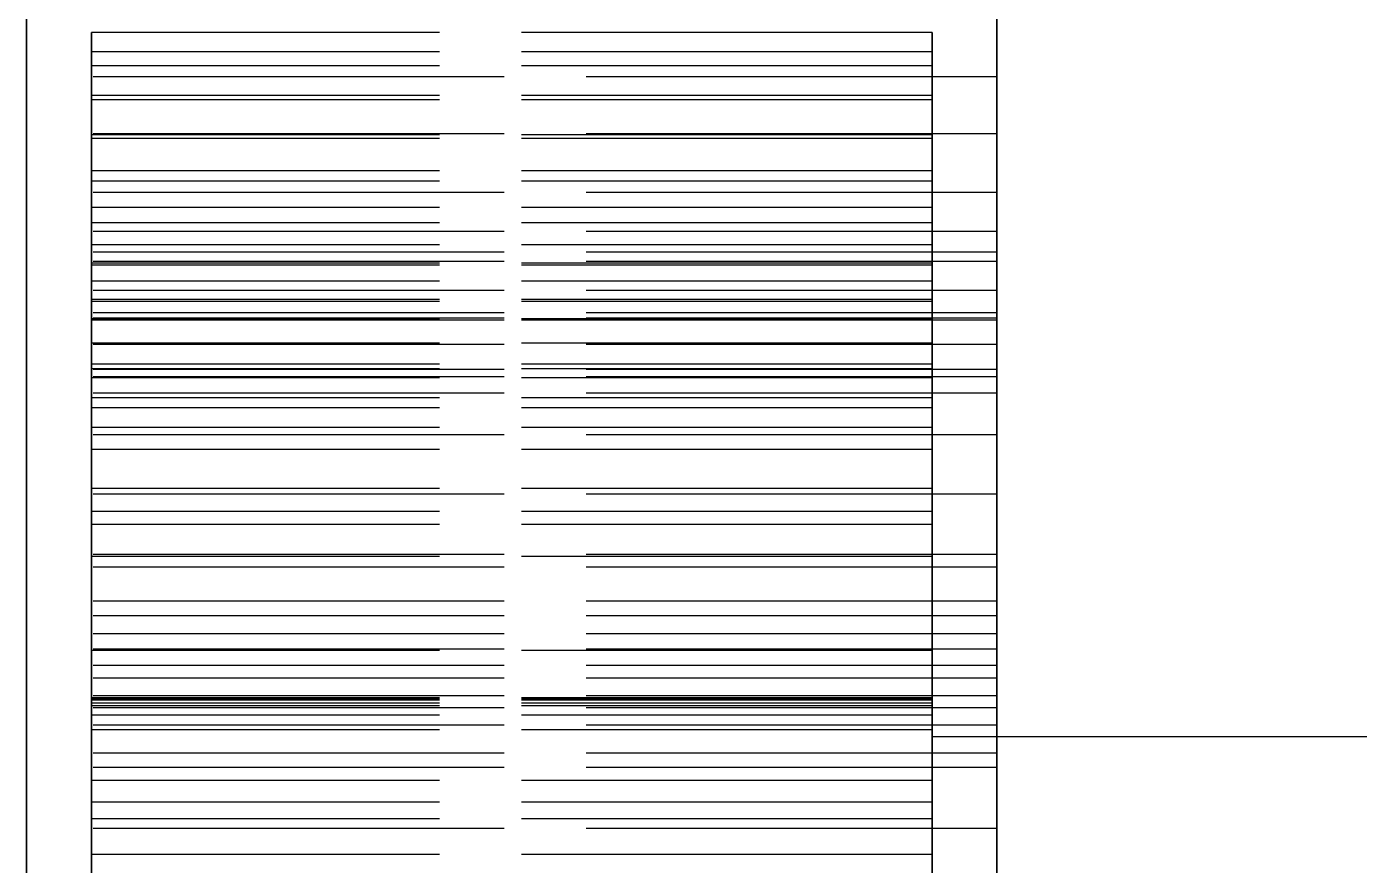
# Model space of a CAD drawing. Header units: millimetres. Extents: x -13 to 272, y -50 to 160.
# Drawn here: x 137.375 to 141.495, y -1.252 to 1.341 of the extents above; entities that cross this region are included whole.
import ezdxf

# ---------------------------------------------------------------- set-up
doc = ezdxf.new("R2010")
doc.units = ezdxf.units.MM
doc.linetypes.add('DASHED', pattern=[1.524, 1.27, -0.254])
doc.layers.add('HIDDEN', color=8, linetype='DASHED')
doc.layers.add('VISIBLE', color=7, linetype='CONTINUOUS')

msp = doc.modelspace()

# ---------------------------------------------------------------- linework, layer by layer
at = {"layer": 'HIDDEN'}
for points in [[(137.375, 7.66484), (137.375, 6.96643), (137.375, 6.26802), (137.375, 5.5696), (137.375, 4.87119), (137.375, 4.17278), (137.375, 3.47437), (137.375, 2.77595), (137.375, 2.07754), (137.375, 1.37913), (137.375, 0.68071), (137.375, -0.0177), (137.375, -0.71611), (137.375, -1.41452), (137.375, -2.11294), (137.375, -2.81135), (137.375, -3.50976), (137.375, -4.20817), (137.375, -4.90659), (137.375, -5.605)], [(137.375, 7.6331), (137.375, 6.87119), (137.375, 6.10929), (137.375, 5.34738), (137.375, 4.58548), (137.375, 3.82357), (137.375, 3.06167), (137.375, 2.29976), (137.375, 1.53786), (137.375, 0.77595), (137.375, 0.01405), (137.375, -0.74786), (137.375, -1.50976), (137.375, -2.27167), (137.375, -3.03357), (137.375, -3.79548), (137.375, -4.55738), (137.375, -5.31929), (137.375, -6.08119), (137.375, -6.8431), (137.375, -7.605)], [(137.375, 7.40492), (137.375, 6.62317), (137.375, 5.84143), (137.375, 5.05968), (137.375, 4.27794), (137.375, 3.49619), (137.375, 2.71444), (137.375, 1.9327), (137.375, 1.15095), (137.375, 0.36921), (137.375, -0.41254), (137.375, -1.19429), (137.375, -1.97603), (137.375, -2.75778), (137.375, -3.53952), (137.375, -4.32127), (137.375, -5.10302), (137.375, -5.88476), (137.375, -6.66651), (137.375, -7.44825), (137.375, -8.23)], [(140.375, 7.40492), (140.375, 6.62317), (140.375, 5.84143), (140.375, 5.05968), (140.375, 4.27794), (140.375, 3.49619), (140.375, 2.71444), (140.375, 1.9327), (140.375, 1.15095), (140.375, 0.36921), (140.375, -0.41254), (140.375, -1.19429), (140.375, -1.97603), (140.375, -2.75778), (140.375, -3.53952), (140.375, -4.32127), (140.375, -5.10302), (140.375, -5.88476), (140.375, -6.66651), (140.375, -7.44825), (140.375, -8.23)], [(137.375, -4.93833), (137.375, -4.55738), (137.375, -4.17643), (137.375, -3.79548), (137.375, -3.41452), (137.375, -3.03357), (137.375, -2.65262), (137.375, -2.27167), (137.375, -1.89071), (137.375, -1.50976), (137.375, -1.12881), (137.375, -0.74786), (137.375, -0.3669), (137.375, 0.01405), (137.375, 0.395), (137.375, 0.77595), (137.375, 1.1569), (137.375, 1.53786)], [(137.375, -5.605), (137.375, -5.25579), (137.375, -4.90659), (137.375, -4.55738), (137.375, -4.20817), (137.375, -3.85897), (137.375, -3.50976), (137.375, -3.16056), (137.375, -2.81135), (137.375, -2.46214), (137.375, -2.11294), (137.375, -1.76373), (137.375, -1.41452), (137.375, -1.06532), (137.375, -0.71611), (137.375, -0.3669), (137.375, -0.0177), (137.375, 0.33151), (137.375, 0.68071), (137.375, 1.02992), (137.375, 1.37913)], [(137.375, 1.35895), (137.375, 1.18592)], [(137.375, 1.18592), (137.375, 1.35895)], [(137.575, 1.26299), (137.575, 1.32213)], [(137.575, 1.32213), (137.575, 1.21966)], [(137.575, 1.21966), (137.575, 1.32213)], [(137.575, 1.32213), (137.575, 1.26299)], [(140.175, 1.32213), (137.575, 1.32213)], [(140.175, 1.32213), (137.575, 1.32213)], [(140.175, 1.26299), (140.175, 1.32213)], [(140.175, 1.32213), (140.175, 1.21966)], [(140.175, 1.21966), (140.175, 1.32213)], [(140.175, 1.32213), (140.175, 1.26299)], [(140.375, 1.35895), (140.375, 1.18592)], [(140.375, 1.18592), (140.375, 1.35895)], [(137.575, 1.12803), (137.575, 1.26299)], [(137.575, 1.26299), (137.575, 1.12803)], [(140.175, 1.26299), (137.575, 1.26299)], [(140.175, 1.26299), (137.575, 1.26299)], [(140.175, 1.12803), (140.175, 1.26299)], [(140.175, 1.26299), (140.175, 1.12803)], [(137.575, 1.21966), (137.575, 1.11403)], [(137.575, 1.11403), (137.575, 1.21966)], [(140.175, 1.21966), (137.575, 1.21966)], [(140.175, 1.21966), (137.575, 1.21966)], [(140.175, 1.21966), (140.175, 1.11403)], [(140.175, 1.11403), (140.175, 1.21966)], [(137.375, 1.18592), (137.375, 1.00889)], [(137.375, 1.00889), (137.375, 1.18592)], [(140.375, 1.18592), (137.375, 1.18592)], [(140.375, 1.18592), (137.375, 1.18592)], [(140.375, 1.18592), (140.375, 1.00889)], [(140.375, 1.00889), (140.375, 1.18592)], [(137.575, 0.99453), (137.575, 1.12803)], [(137.575, 1.12803), (137.575, 0.99453)], [(140.175, 1.12803), (137.575, 1.12803)], [(140.175, 1.12803), (137.575, 1.12803)], [(137.575, 1.11403), (137.575, 1.0056)], [(137.575, 1.0056), (137.575, 1.11403)], [(140.175, 1.11403), (137.575, 1.11403)], [(140.175, 1.11403), (137.575, 1.11403)], [(140.175, 0.99453), (140.175, 1.12803)], [(140.175, 1.12803), (140.175, 0.99453)], [(140.175, 1.11403), (140.175, 1.0056)], [(140.175, 1.0056), (140.175, 1.11403)], [(137.375, 1.00889), (137.375, 0.82809)], [(137.375, 0.82809), (137.375, 1.00889)], [(140.375, 1.00889), (137.375, 1.00889)], [(140.375, 1.00889), (137.375, 1.00889)], [(137.575, 1.0056), (137.575, 0.89469)], [(137.575, 0.89469), (137.575, 1.0056)], [(140.175, 1.0056), (137.575, 1.0056)], [(140.175, 1.0056), (137.575, 1.0056)], [(137.575, 0.8631), (137.575, 0.99453)], [(137.575, 0.99453), (137.575, 0.8631)], [(140.175, 0.99453), (137.575, 0.99453)], [(140.175, 0.99453), (137.575, 0.99453)], [(140.175, 1.0056), (140.175, 0.89469)], [(140.175, 0.89469), (140.175, 1.0056)], [(140.175, 0.8631), (140.175, 0.99453)], [(140.175, 0.99453), (140.175, 0.8631)], [(140.375, 1.00889), (140.375, 0.82809)], [(140.375, 0.82809), (140.375, 1.00889)], [(137.575, 0.89469), (137.575, 0.78155)], [(137.575, 0.78155), (137.575, 0.89469)], [(140.175, 0.89469), (137.575, 0.89469)], [(140.175, 0.89469), (137.575, 0.89469)], [(140.175, 0.89469), (140.175, 0.78155)], [(140.175, 0.78155), (140.175, 0.89469)], [(137.375, 0.82809), (137.375, 0.64373)], [(137.375, 0.64373), (137.375, 0.82809)], [(140.375, 0.82809), (137.375, 0.82809)], [(140.375, 0.82809), (137.375, 0.82809)], [(137.575, 0.73447), (137.575, 0.8631)], [(137.575, 0.8631), (137.575, 0.73447)], [(140.175, 0.8631), (137.575, 0.8631)], [(140.175, 0.8631), (137.575, 0.8631)], [(140.175, 0.73447), (140.175, 0.8631)], [(140.175, 0.8631), (140.175, 0.73447)], [(140.375, 0.82809), (140.375, 0.64373)], [(140.375, 0.64373), (140.375, 0.82809)], [(137.575, 0.78155), (137.575, 0.666)], [(137.575, 0.666), (137.575, 0.78155)], [(140.175, 0.78155), (137.575, 0.78155)], [(140.175, 0.78155), (137.575, 0.78155)], [(140.175, 0.78155), (140.175, 0.666)], [(140.175, 0.666), (140.175, 0.78155)], [(137.375, 0.61398), (137.375, 0.70761)], [(137.375, 0.70761), (137.375, 0.43272)], [(137.375, 0.43272), (137.375, 0.70761)], [(137.375, 0.70761), (137.375, 0.61398)], [(140.375, 0.70761), (137.375, 0.70761)], [(140.375, 0.70761), (137.375, 0.70761)], [(137.575, 0.60963), (137.575, 0.73447)], [(137.575, 0.73447), (137.575, 0.60963)], [(140.175, 0.73447), (137.575, 0.73447)], [(140.175, 0.73447), (137.575, 0.73447)], [(140.175, 0.60963), (140.175, 0.73447)], [(140.175, 0.73447), (140.175, 0.60963)], [(140.375, 0.61398), (140.375, 0.70761)], [(140.375, 0.70761), (140.375, 0.43272)], [(140.375, 0.43272), (140.375, 0.70761)], [(140.375, 0.70761), (140.375, 0.61398)], [(137.575, 0.666), (137.575, 0.25433)], [(137.575, 0.25433), (137.575, 0.666)], [(140.175, 0.666), (137.575, 0.666)], [(140.175, 0.666), (137.575, 0.666)], [(140.175, 0.666), (140.175, 0.25433)], [(140.175, 0.25433), (140.175, 0.666)], [(137.375, 0.64373), (137.375, 0.45596)], [(137.375, 0.45596), (137.375, 0.64373)], [(140.375, 0.64373), (137.375, 0.64373)], [(140.375, 0.64373), (137.375, 0.64373)], [(140.375, 0.64373), (140.375, 0.45596)], [(140.375, 0.45596), (140.375, 0.64373)], [(137.375, 0.52467), (137.375, 0.61398)], [(137.375, 0.61398), (137.375, 0.52467)], [(140.375, 0.61398), (137.375, 0.61398)], [(140.375, 0.61398), (137.375, 0.61398)], [(137.575, 0.49084), (137.575, 0.60963)], [(137.575, 0.60963), (137.575, 0.49084)], [(140.175, 0.60963), (137.575, 0.60963)], [(140.175, 0.60963), (137.575, 0.60963)], [(137.575, 0.43774), (137.575, 0.60346)], [(137.575, 0.60346), (137.575, 0.55377)], [(137.575, 0.55377), (137.575, 0.60346)], [(137.575, 0.60346), (137.575, 0.43774)], [(140.175, 0.60346), (137.575, 0.60346)], [(140.175, 0.60346), (137.575, 0.60346)], [(140.175, 0.49084), (140.175, 0.60963)], [(140.175, 0.60963), (140.175, 0.49084)], [(140.175, 0.43774), (140.175, 0.60346)], [(140.175, 0.60346), (140.175, 0.55377)], [(140.175, 0.55377), (140.175, 0.60346)], [(140.175, 0.60346), (140.175, 0.43774)], [(140.375, 0.52467), (140.375, 0.61398)], [(140.375, 0.61398), (140.375, 0.52467)], [(137.575, 0.55377), (137.575, 0.49693)], [(137.575, 0.49693), (137.575, 0.55377)], [(140.175, 0.55377), (137.575, 0.55377)], [(140.175, 0.55377), (137.575, 0.55377)], [(140.175, 0.55377), (140.175, 0.49693)], [(140.175, 0.49693), (140.175, 0.55377)], [(137.375, 0.43947), (137.375, 0.52467)], [(137.375, 0.52467), (137.375, 0.43947)], [(140.375, 0.52467), (137.375, 0.52467)], [(140.375, 0.52467), (137.375, 0.52467)], [(137.575, 0.49693), (137.575, 0.43297)], [(137.575, 0.43297), (137.575, 0.49693)], [(140.175, 0.49693), (137.575, 0.49693)], [(140.175, 0.49693), (137.575, 0.49693)], [(140.175, 0.49693), (140.175, 0.43297)], [(140.175, 0.43297), (140.175, 0.49693)], [(140.375, 0.43947), (140.375, 0.52467)], [(140.375, 0.52467), (140.375, 0.43947)], [(137.375, 0.45596), (137.375, 0.20699)], [(137.375, 0.20699), (137.375, 0.45596)], [(140.375, 0.45596), (137.375, 0.45596)], [(140.375, 0.45596), (137.375, 0.45596)], [(137.575, 0.10121), (137.575, 0.49084)], [(137.575, 0.49084), (137.575, 0.10121)], [(140.175, 0.49084), (137.575, 0.49084)], [(140.175, 0.49084), (137.575, 0.49084)], [(140.175, 0.10121), (140.175, 0.49084)], [(140.175, 0.49084), (140.175, 0.10121)], [(140.375, 0.45596), (140.375, 0.20699)], [(140.375, 0.20699), (140.375, 0.45596)], [(137.375, 0.35821), (137.375, 0.43947)], [(137.375, 0.43947), (137.375, 0.35821)], [(140.375, 0.43947), (137.375, 0.43947)], [(140.375, 0.43947), (137.375, 0.43947)], [(137.375, 0.43272), (137.375, 0.25745)], [(137.375, 0.25745), (137.375, 0.43272)], [(140.375, 0.43272), (137.375, 0.43272)], [(140.375, 0.43272), (137.375, 0.43272)], [(137.575, 0.29702), (137.575, 0.43774)], [(137.575, 0.43774), (137.575, 0.29702)], [(140.175, 0.43774), (137.575, 0.43774)], [(140.175, 0.43774), (137.575, 0.43774)], [(137.575, 0.43297), (137.575, 0.36176)], [(137.575, 0.36176), (137.575, 0.43297)], [(140.175, 0.43297), (137.575, 0.43297)], [(140.175, 0.43297), (137.575, 0.43297)], [(140.175, 0.29702), (140.175, 0.43774)], [(140.175, 0.43774), (140.175, 0.29702)], [(140.175, 0.43297), (140.175, 0.36176)], [(140.175, 0.36176), (140.175, 0.43297)], [(140.375, 0.35821), (140.375, 0.43947)], [(140.375, 0.43947), (140.375, 0.35821)], [(140.375, 0.43272), (140.375, 0.25745)], [(140.375, 0.25745), (140.375, 0.43272)], [(137.375, 0.28075), (137.375, 0.35821)], [(137.375, 0.35821), (137.375, 0.28075)], [(140.375, 0.35821), (137.375, 0.35821)], [(140.375, 0.35821), (137.375, 0.35821)], [(137.575, 0.36176), (137.575, 0.28272)], [(137.575, 0.28272), (137.575, 0.36176)], [(140.175, 0.36176), (137.575, 0.36176)], [(140.175, 0.36176), (137.575, 0.36176)], [(140.175, 0.36176), (140.175, 0.28272)], [(140.175, 0.28272), (140.175, 0.36176)], [(140.375, 0.28075), (140.375, 0.35821)], [(140.375, 0.35821), (140.375, 0.28075)], [(137.575, 0.16209), (137.575, 0.29702)], [(137.575, 0.29702), (137.575, 0.16209)], [(140.175, 0.29702), (137.575, 0.29702)], [(140.175, 0.29702), (137.575, 0.29702)], [(140.175, 0.16209), (140.175, 0.29702)], [(140.175, 0.29702), (140.175, 0.16209)], [(137.375, 0.20699), (137.375, 0.28075)], [(137.375, 0.28075), (137.375, 0.20699)], [(140.375, 0.28075), (137.375, 0.28075)], [(140.375, 0.28075), (137.375, 0.28075)], [(137.375, 0.25745), (137.375, 0.07819)], [(137.375, 0.07819), (137.375, 0.25745)], [(140.375, 0.25745), (137.375, 0.25745)], [(140.375, 0.25745), (137.375, 0.25745)], [(137.575, 0.28272), (137.575, 0.19331)], [(137.575, 0.19331), (137.575, 0.28272)], [(140.175, 0.28272), (137.575, 0.28272)], [(140.175, 0.28272), (137.575, 0.28272)], [(140.175, 0.25433), (137.575, 0.25433)], [(140.175, 0.25433), (137.575, 0.25433)], [(140.175, 0.28272), (140.175, 0.19331)], [(140.175, 0.19331), (140.175, 0.28272)], [(140.375, 0.20699), (140.375, 0.28075)], [(140.375, 0.28075), (140.375, 0.20699)], [(140.375, 0.25745), (140.375, 0.07819)], [(140.375, 0.07819), (140.375, 0.25745)], [(140.375, 0.20699), (137.375, 0.20699)], [(140.375, 0.20699), (137.375, 0.20699)], [(137.575, 0.19331), (137.575, -0.15887)], [(137.575, -0.15887), (137.575, 0.19331)], [(140.175, 0.19331), (137.575, 0.19331)], [(140.175, 0.19331), (137.575, 0.19331)], [(140.175, 0.19331), (140.175, -0.15887)], [(140.175, -0.15887), (140.175, 0.19331)], [(137.575, 0.0337), (137.575, 0.16209)], [(137.575, 0.16209), (137.575, 0.0337)], [(140.175, 0.16209), (137.575, 0.16209)], [(140.175, 0.16209), (137.575, 0.16209)], [(140.175, 0.0337), (140.175, 0.16209)], [(140.175, 0.16209), (140.175, 0.0337)], [(137.575, -0.15887), (137.575, 0.10121)], [(137.575, 0.10121), (137.575, -0.15887)], [(140.175, 0.10121), (137.575, 0.10121)], [(140.175, 0.10121), (137.575, 0.10121)], [(140.175, -0.15887), (140.175, 0.10121)], [(140.175, 0.10121), (140.175, -0.15887)], [(137.375, 0.07819), (137.375, -0.10479)], [(137.375, -0.10479), (137.375, 0.07819)], [(140.375, 0.07819), (137.375, 0.07819)], [(140.375, 0.07819), (137.375, 0.07819)], [(140.375, 0.07819), (140.375, -0.10479)], [(140.375, -0.10479), (140.375, 0.07819)], [(137.575, -0.08718), (137.575, 0.0337)], [(137.575, 0.0337), (137.575, -0.08718)], [(140.175, 0.0337), (137.575, 0.0337)], [(140.175, 0.0337), (137.575, 0.0337)], [(140.175, -0.08718), (140.175, 0.0337)], [(140.175, 0.0337), (140.175, -0.08718)], [(137.375, -0.10479), (137.375, -0.29126)], [(137.375, -0.29126), (137.375, -0.10479)], [(140.375, -0.10479), (137.375, -0.10479)], [(140.375, -0.10479), (137.375, -0.10479)], [(137.575, -0.19899), (137.575, -0.08718)], [(137.575, -0.08718), (137.575, -0.19899)], [(140.175, -0.08718), (137.575, -0.08718)], [(140.175, -0.08718), (137.575, -0.08718)], [(140.175, -0.19899), (140.175, -0.08718)], [(140.175, -0.08718), (140.175, -0.19899)], [(140.375, -0.10479), (140.375, -0.29126)], [(140.375, -0.29126), (140.375, -0.10479)], [(140.175, -0.15887), (137.575, -0.15887)], [(140.175, -0.15887), (137.575, -0.15887)], [(137.575, -0.2975), (137.575, -0.19899)], [(137.575, -0.19899), (137.575, -0.2975)], [(140.175, -0.19899), (137.575, -0.19899)], [(140.175, -0.19899), (137.575, -0.19899)], [(140.175, -0.2975), (140.175, -0.19899)], [(140.175, -0.19899), (140.175, -0.2975)], [(137.375, -0.29126), (137.375, -0.48103)], [(137.375, -0.48103), (137.375, -0.29126)], [(140.375, -0.29126), (137.375, -0.29126)], [(140.375, -0.29126), (137.375, -0.29126)], [(137.575, -0.58791), (137.575, -0.2975)], [(137.575, -0.2975), (137.575, -0.58791)], [(140.175, -0.2975), (137.575, -0.2975)], [(140.175, -0.2975), (137.575, -0.2975)], [(140.175, -0.58791), (140.175, -0.2975)], [(140.175, -0.2975), (140.175, -0.58791)], [(140.375, -0.29126), (140.375, -0.48103)], [(140.375, -0.48103), (140.375, -0.29126)], [(137.375, -0.43552), (137.375, -0.33011)], [(137.375, -0.33011), (137.375, -0.58448)], [(137.375, -0.58448), (137.375, -0.33011)], [(137.375, -0.33011), (137.375, -0.43552)], [(140.375, -0.33011), (137.375, -0.33011)], [(140.375, -0.33011), (137.375, -0.33011)], [(140.375, -0.43552), (140.375, -0.33011)], [(140.375, -0.33011), (140.375, -0.58448)], [(140.375, -0.58448), (140.375, -0.33011)], [(140.375, -0.33011), (140.375, -0.43552)], [(137.375, -0.5369), (137.375, -0.43552)], [(137.375, -0.43552), (137.375, -0.5369)], [(140.375, -0.43552), (137.375, -0.43552)], [(140.375, -0.43552), (137.375, -0.43552)], [(140.375, -0.5369), (140.375, -0.43552)], [(140.375, -0.43552), (140.375, -0.5369)], [(137.375, -0.48103), (137.375, -0.67395)], [(137.375, -0.67395), (137.375, -0.48103)], [(140.375, -0.48103), (137.375, -0.48103)], [(140.375, -0.48103), (137.375, -0.48103)], [(140.375, -0.48103), (140.375, -0.67395)], [(140.375, -0.67395), (140.375, -0.48103)], [(137.375, -0.63446), (137.375, -0.5369)], [(137.375, -0.5369), (137.375, -0.63446)], [(140.375, -0.5369), (137.375, -0.5369)], [(140.375, -0.5369), (137.375, -0.5369)], [(140.375, -0.63446), (140.375, -0.5369)], [(140.375, -0.5369), (140.375, -0.63446)], [(137.375, -0.58448), (137.375, -0.76543)], [(137.375, -0.76543), (137.375, -0.58448)], [(140.375, -0.58448), (137.375, -0.58448)], [(140.375, -0.58448), (137.375, -0.58448)], [(137.575, -1.05656), (137.575, -0.58791)], [(137.575, -0.58791), (137.575, -1.05656)], [(140.175, -0.58791), (137.575, -0.58791)], [(140.175, -0.58791), (137.575, -0.58791)], [(140.175, -1.05656), (140.175, -0.58791)], [(140.175, -0.58791), (140.175, -1.05656)], [(140.375, -0.58448), (140.375, -0.76543)], [(140.375, -0.76543), (140.375, -0.58448)], [(137.375, -0.72835), (137.375, -0.63446)], [(137.375, -0.63446), (137.375, -0.72835)], [(140.375, -0.63446), (137.375, -0.63446)], [(140.375, -0.63446), (137.375, -0.63446)], [(140.375, -0.72835), (140.375, -0.63446)], [(140.375, -0.63446), (140.375, -0.72835)], [(137.375, -0.67395), (137.375, -0.90554)], [(137.375, -0.90554), (137.375, -0.67395)], [(140.375, -0.67395), (137.375, -0.67395)], [(140.375, -0.67395), (137.375, -0.67395)], [(140.375, -0.67395), (140.375, -0.90554)], [(140.375, -0.90554), (140.375, -0.67395)], [(137.375, -0.81868), (137.375, -0.72835)], [(137.375, -0.72835), (137.375, -0.81868)], [(140.375, -0.72835), (137.375, -0.72835)], [(140.375, -0.72835), (137.375, -0.72835)], [(137.575, -0.73775), (137.575, -0.73454)], [(137.575, -0.73454), (137.575, -0.74136)], [(137.575, -0.74136), (137.575, -0.73454)], [(137.575, -0.73454), (137.575, -0.73775)], [(140.175, -0.73454), (137.575, -0.73454)], [(140.175, -0.73454), (137.575, -0.73454)], [(137.575, -0.75069), (137.575, -0.73775)], [(137.575, -0.73775), (137.575, -0.75069)], [(140.175, -0.73775), (137.575, -0.73775)], [(140.175, -0.73775), (137.575, -0.73775)], [(137.575, -0.74136), (137.575, -0.75877)], [(137.575, -0.75877), (137.575, -0.74136)], [(140.175, -0.74136), (137.575, -0.74136)], [(140.175, -0.74136), (137.575, -0.74136)], [(140.175, -0.73775), (140.175, -0.73454)], [(140.175, -0.73454), (140.175, -0.74136)], [(140.175, -0.74136), (140.175, -0.73454)], [(140.175, -0.73454), (140.175, -0.73775)], [(140.175, -0.75069), (140.175, -0.73775)], [(140.175, -0.73775), (140.175, -0.75069)], [(140.175, -0.74136), (140.175, -0.75877)], [(140.175, -0.75877), (140.175, -0.74136)], [(140.375, -0.81868), (140.375, -0.72835)], [(140.375, -0.72835), (140.375, -0.81868)], [(137.375, -0.76543), (137.375, -0.95005)], [(137.375, -0.95005), (137.375, -0.76543)], [(140.375, -0.76543), (137.375, -0.76543)], [(140.375, -0.76543), (137.375, -0.76543)], [(137.575, -0.99016), (137.575, -0.75069)], [(137.575, -0.75069), (137.575, -0.99016)], [(140.175, -0.75069), (137.575, -0.75069)], [(140.175, -0.75069), (137.575, -0.75069)], [(137.575, -0.75877), (137.575, -0.78805)], [(137.575, -0.78805), (137.575, -0.75877)], [(140.175, -0.75877), (137.575, -0.75877)], [(140.175, -0.75877), (137.575, -0.75877)], [(140.175, -0.99016), (140.175, -0.75069)], [(140.175, -0.75069), (140.175, -0.99016)], [(140.175, -0.75877), (140.175, -0.78805)], [(140.175, -0.78805), (140.175, -0.75877)], [(140.375, -0.76543), (140.375, -0.95005)], [(140.375, -0.95005), (140.375, -0.76543)], [(137.375, -0.90554), (137.375, -0.81868)], [(137.375, -0.81868), (137.375, -0.90554)], [(140.375, -0.81868), (137.375, -0.81868)], [(140.375, -0.81868), (137.375, -0.81868)], [(137.575, -0.78805), (137.575, -0.83363)], [(137.575, -0.83363), (137.575, -0.78805)], [(140.175, -0.78805), (137.575, -0.78805)], [(140.175, -0.78805), (137.575, -0.78805)], [(140.175, -0.78805), (140.175, -0.83363)], [(140.175, -0.83363), (140.175, -0.78805)], [(140.375, -0.90554), (140.375, -0.81868)], [(140.375, -0.81868), (140.375, -0.90554)], [(137.575, -0.83363), (137.575, -1.05656)], [(137.575, -1.05656), (137.575, -0.83363)], [(140.175, -0.83363), (137.575, -0.83363)], [(140.175, -0.83363), (137.575, -0.83363)], [(140.175, -0.83363), (140.175, -1.05656)], [(140.175, -1.05656), (140.175, -0.83363)], [(140.175, -1.27167), (140.175, -1.24389), (140.175, -1.21611), (140.175, -1.18833), (140.175, -1.16056), (140.175, -1.13278), (140.175, -1.105), (140.175, -1.07722), (140.175, -1.04944), (140.175, -1.02167), (140.175, -0.99389), (140.175, -0.96611), (140.175, -0.93833), (140.175, -0.91056), (140.175, -0.88278), (140.175, -0.855)], [(140.175, -0.855), (140.175, -0.91056), (140.175, -0.96611), (140.175, -1.02167), (140.175, -1.07722), (140.175, -1.13278), (140.175, -1.18833), (140.175, -1.24389), (140.175, -1.29944)], [(140.375, -0.855), (140.175, -0.855)], [(140.375, -0.90554), (137.375, -0.90554)], [(140.375, -0.90554), (137.375, -0.90554)], [(137.375, -0.95005), (137.375, -1.13808)], [(137.375, -1.13808), (137.375, -0.95005)], [(140.375, -0.95005), (137.375, -0.95005)], [(140.375, -0.95005), (137.375, -0.95005)], [(140.375, -0.95005), (140.375, -1.13808)], [(140.375, -1.13808), (140.375, -0.95005)], [(137.575, -1.10877), (137.575, -0.99016)], [(137.575, -0.99016), (137.575, -1.10877)], [(140.175, -0.99016), (137.575, -0.99016)], [(140.175, -0.99016), (137.575, -0.99016)], [(140.175, -1.10877), (140.175, -0.99016)], [(140.175, -0.99016), (140.175, -1.10877)], [(140.175, -1.05656), (137.575, -1.05656)], [(140.175, -1.05656), (137.575, -1.05656)], [(137.575, -1.21839), (137.575, -1.10877)], [(137.575, -1.10877), (137.575, -1.21839)], [(140.175, -1.10877), (137.575, -1.10877)], [(140.175, -1.10877), (137.575, -1.10877)], [(140.175, -1.21839), (140.175, -1.10877)], [(140.175, -1.10877), (140.175, -1.21839)], [(137.375, -1.13808), (137.375, -1.32932)], [(137.375, -1.32932), (137.375, -1.13808)], [(140.375, -1.13808), (137.375, -1.13808)], [(140.375, -1.13808), (137.375, -1.13808)], [(140.375, -1.13808), (140.375, -1.32932)], [(140.375, -1.32932), (140.375, -1.13808)], [(137.575, -1.31832), (137.575, -1.21839)], [(137.575, -1.21839), (137.575, -1.31832)], [(140.175, -1.21839), (137.575, -1.21839)], [(140.175, -1.21839), (137.575, -1.21839)], [(140.175, -1.31832), (140.175, -1.21839)], [(140.175, -1.21839), (140.175, -1.31832)]]:
    msp.add_lwpolyline(points, dxfattribs=at)
at = {"layer": 'VISIBLE'}
for points in [[(137.375, -4.71214), (137.375, -4.32127), (137.375, -3.9304), (137.375, -3.53952), (137.375, -3.14865), (137.375, -2.75778), (137.375, -2.3669), (137.375, -1.97603), (137.375, -1.58516), (137.375, -1.19429), (137.375, -0.80341), (137.375, -0.41254), (137.375, -0.02167), (137.375, 0.36921), (137.375, 0.76008), (137.375, 1.15095), (137.375, 1.54183)], [(140.375, -4.71214), (140.375, -4.32127), (140.375, -3.9304), (140.375, -3.53952), (140.375, -3.14865), (140.375, -2.75778), (140.375, -2.3669), (140.375, -1.97603), (140.375, -1.58516), (140.375, -1.19429), (140.375, -0.80341), (140.375, -0.41254), (140.375, -0.02167), (140.375, 0.36921), (140.375, 0.76008), (140.375, 1.15095), (140.375, 1.54183)], [(142.185, -0.855), (140.375, -0.855)]]:
    msp.add_lwpolyline(points, dxfattribs=at)

doc.saveas('drawing.dxf')
